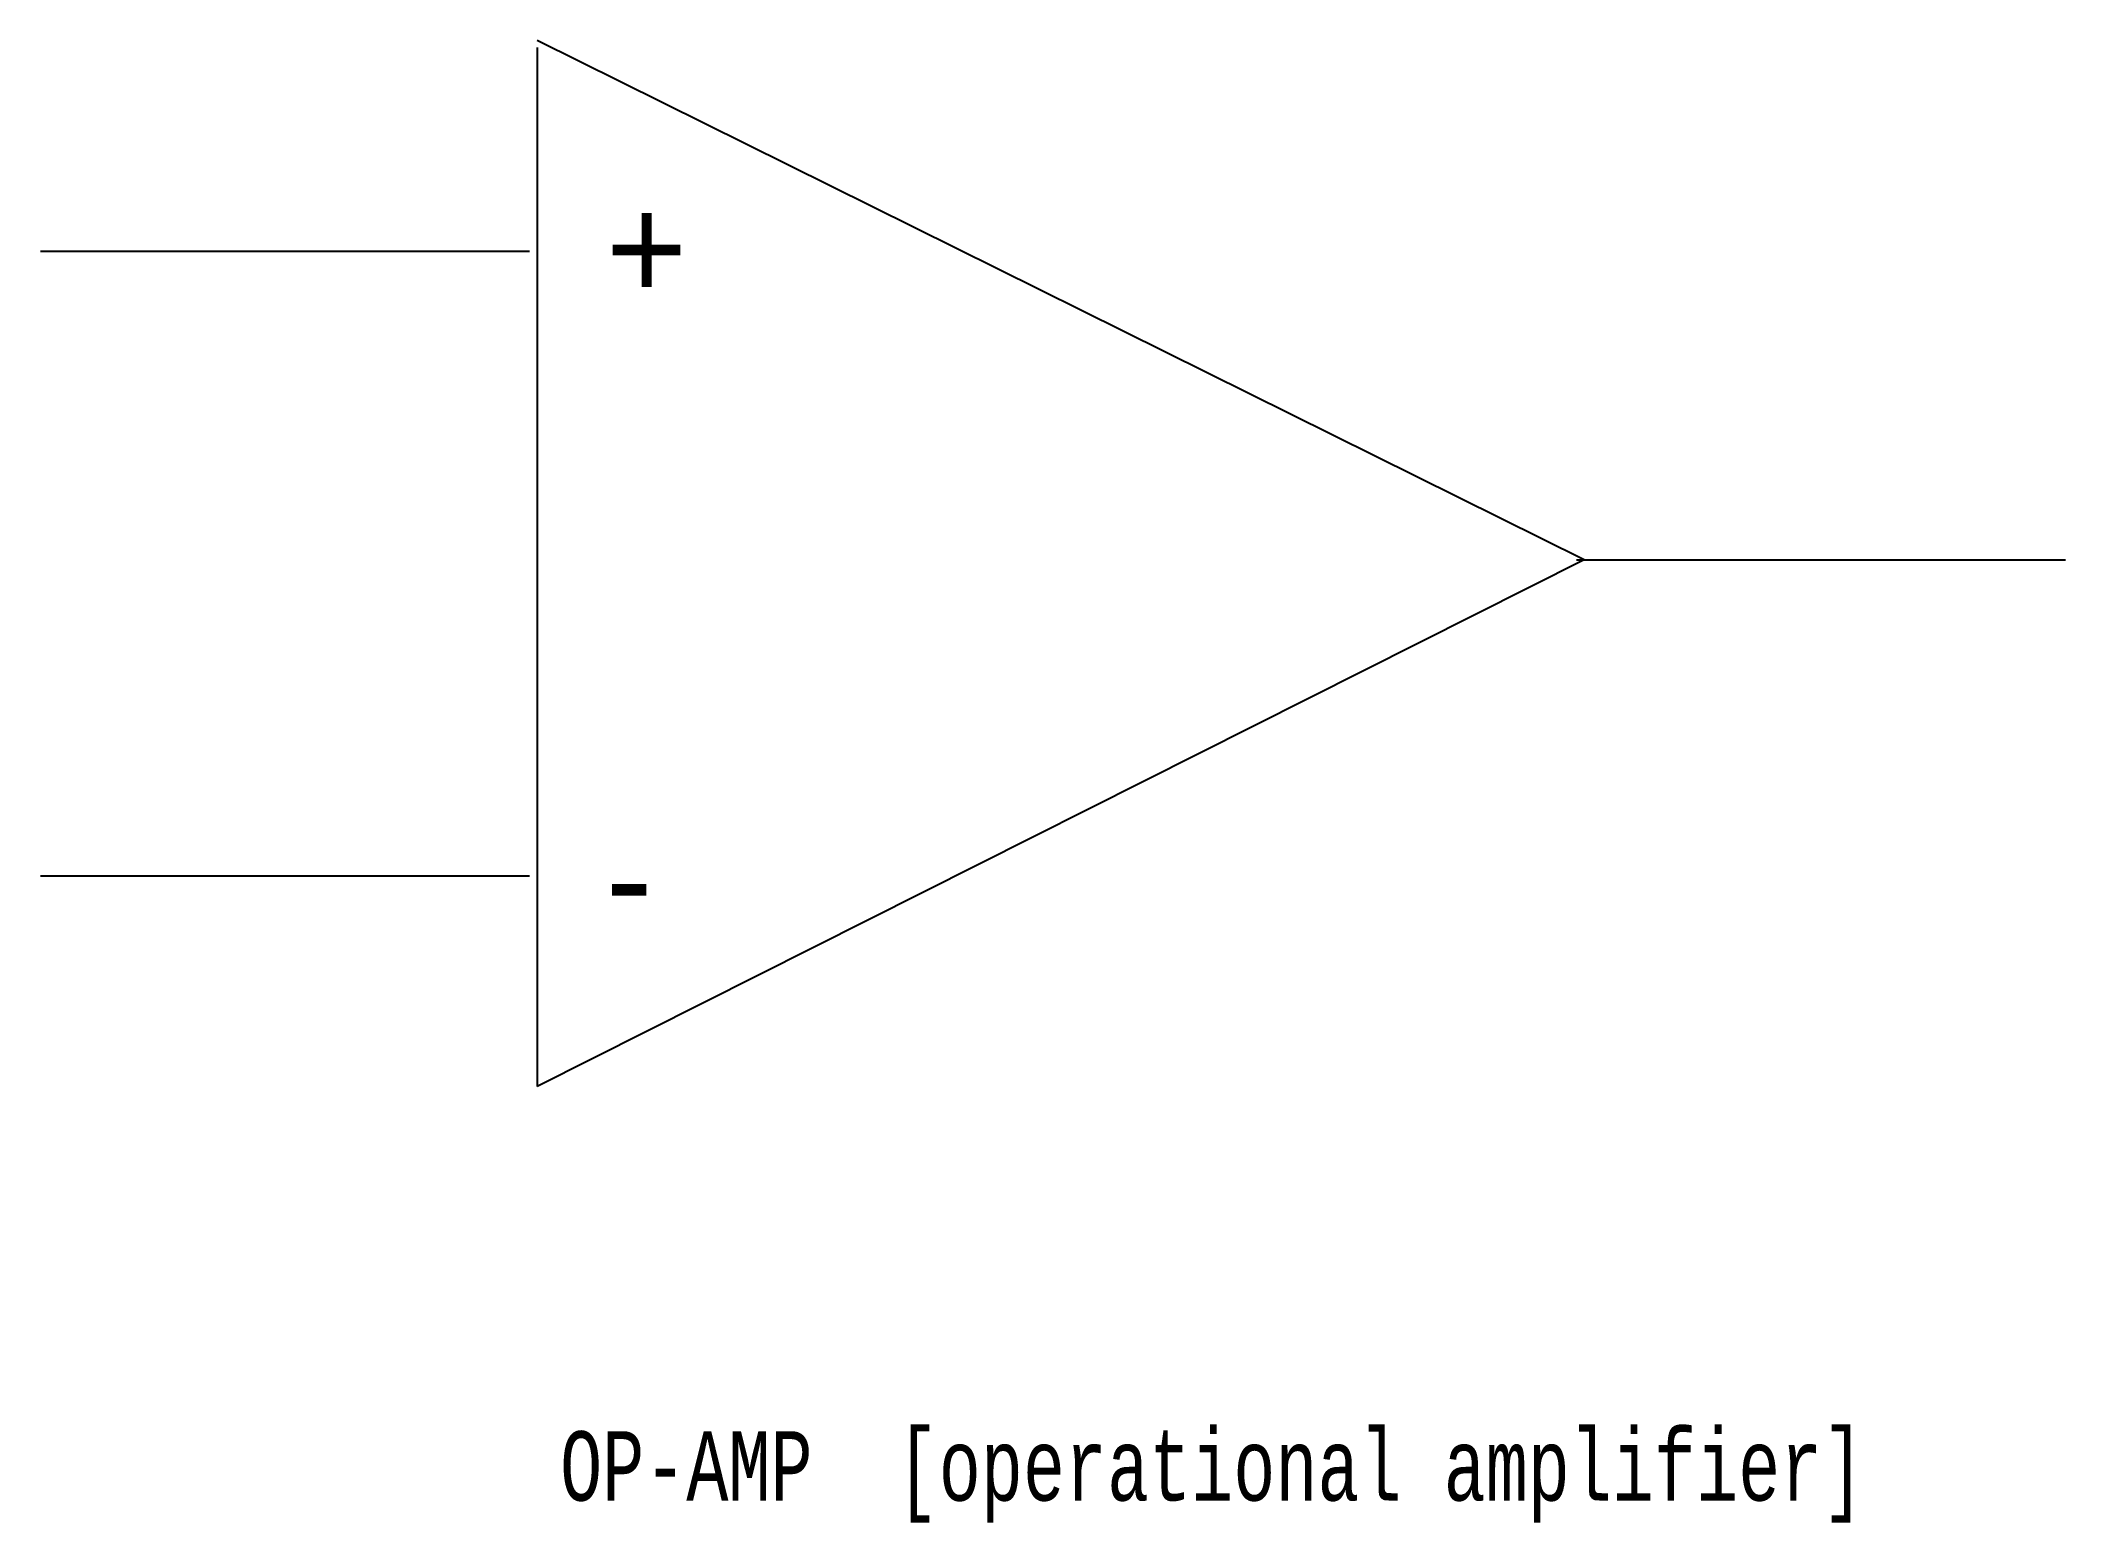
# Model space of a CAD drawing. Extents: x 3.57 to 9.4, y 1.53 to 5.8.
import ezdxf

# ---------------------------------------------------------------- set-up
doc = ezdxf.new("R2010")
doc.units = 0
doc.header["$LTSCALE"] = 0.5
doc.header["$MEASUREMENT"] = 0
doc.layers.add('1', color=7, linetype='CONTINUOUS')
doc.styles.add('MONOTXT', font='MONOTXT')
doc.styles.add('TXT', font='txt')

msp = doc.modelspace()

# ---------------------------------------------------------------- linework, layer by layer
at = {"layer": '1', "color": 7}
for p, q in [((8.010563, 4.307865), (4.995599, 5.804494)), ((4.995599, 5.78427), (4.995599, 2.791011)), ((3.565141, 5.197753), (4.973592, 5.197753)), ((8.010563, 4.307865), (4.995599, 2.791011)), ((7.988556, 4.307865), (9.397007, 4.307865)), ((3.565141, 3.397753), (4.973592, 3.397753))]:
    msp.add_line(p, q, dxfattribs=at)

# ---------------------------------------------------------------- texts
at = {"layer": '1', "color": 7, "style": 'TXT'}
for s, p in [('+', (5.193662, 5.05618)), ('-', (5.193662, 3.241573))]:
    msp.add_text(s, height=0.3, dxfattribs=at).set_placement(p)
at = {"layer": '1', "color": 7, "style": 'MONOTXT', "width": 0.7}
msp.add_text('OP-AMP  [operational amplifier]', height=0.2, dxfattribs=at).set_placement((5.06162, 1.597753))

doc.saveas('drawing.dxf')
